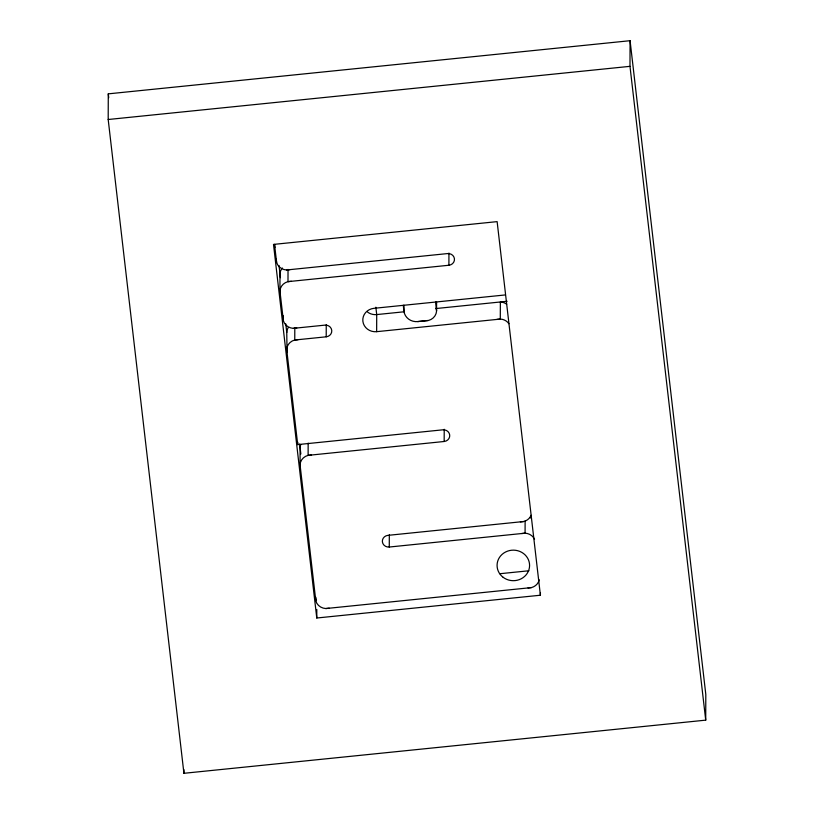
<?xml version="1.0" encoding="UTF-8"?>
<svg xmlns="http://www.w3.org/2000/svg" width="814" height="814" viewBox="0 0 814 814"><rect width="100%" height="100%" fill="white"/><g stroke="black" fill="none" stroke-linecap="round" stroke-linejoin="round"><path stroke-width="1.22" d="M108.191 119.505L108.282 93.854L630.077 40.7L705.809 694.495L705.718 720.146L183.923 773.3L108.191 119.505L629.985 66.341L630.077 40.7M183.923 773.3L183.933 769.637M283.384 315.873L283.374 320.757A10.928 10.267 0.2 0 0 293.386 328.347L296.774 328.001M285.765 323.84L286.752 332.346L287.057 352.615M288.034 269.434L287.993 281.644A10.928 10.267 0.2 0 0 279.935 291.046L280.301 294.241M294.8 327.808L294.76 340.018A10.928 10.267 0.2 0 0 286.691 349.42L297.71 444.607L442.826 429.823A6.247 5.871 0.2 0 1 449.704 435.022A6.247 5.871 0.2 0 1 444.169 441.493L308.119 455.352L308.16 443.142M297.71 444.607L297.721 442.165M315.832 597.293L315.822 600.956A10.928 10.267 0.2 0 0 325.834 608.546L329.232 608.2M540.415 592.785L540.404 595.227L316.778 618.009L316.809 609.462M298.127 339.672L294.729 340.018L326.211 336.813L326.251 324.603M506.674 304.243A10.928 10.267 0.2 0 0 500.366 301.984L500.284 319.078L376.648 331.674L376.709 314.58L375.854 307.204M525.122 520.98L525.081 533.19L389.275 547.028L389.316 534.818M436.243 307.885L436.569 311.07A11.05 10.379 0.2 0 1 428.54 320.441L417.714 321.581A12.495 11.742 0.2 0 1 403.958 311.314L403.978 305.209M436.589 302.065L436.558 310.612L435.561 302.045M444.169 441.493L444.22 429.283M291.371 281.298L287.973 281.644L448.901 265.252L448.941 253.042M290.018 269.627L286.62 269.973A10.928 10.267 0.2 0 1 276.607 262.403L276.241 259.218M496.906 319.424L500.305 319.078A10.928 10.267 0.2 0 1 508.913 323.718M531.094 515.262A10.928 10.267 0.2 0 1 523.748 521.52L520.36 521.866M521.713 533.536L525.101 533.19A10.928 10.267 0.2 0 1 534.533 539.244M539.234 579.792A10.928 10.267 0.2 0 1 531.41 587.596L528.011 587.952M286.64 269.973L447.547 253.581A6.247 5.871 0.2 0 1 454.436 258.781A6.247 5.871 0.2 0 1 448.901 265.252M505.382 294.933L373.941 308.323A12.495 11.742 0.2 0 0 362.871 321.265A12.495 11.742 0.2 0 0 376.648 331.674M404.466 311.752L376.709 314.58A12.495 11.742 0.2 0 1 367.531 312.057M435.999 308.537L507.132 301.292M293.406 328.347L324.857 325.142A6.247 5.871 0.2 0 1 331.746 330.342A6.247 5.871 0.2 0 1 326.211 336.813M417.714 321.581L428.072 320.533M523.728 521.52L387.922 535.358A6.247 5.871 0.2 0 0 382.387 541.829A6.247 5.871 0.2 0 0 389.275 547.028M499.918 573.717L528.917 570.767M325.854 608.546L531.379 587.606M311.487 455.016L308.089 455.362A10.928 10.267 0.2 0 0 300.051 464.763L300.417 467.948M274.888 247.537L274.522 244.353L276.607 262.383M629.985 66.341L705.718 720.146M540.404 595.227L497.13 221.632L273.504 244.414L316.778 618.009M403.266 305.342L403.958 311.314M279.009 265.476L280.423 277.686M299.684 444.037L300.844 453.988M108.282 93.854L108.72 97.639M315.456 597.791L315.832 600.976L300.051 464.784L300.112 447.69A10.928 10.267 0.2 0 1 300.814 444.525M282.997 317.592L283.374 320.787L279.935 291.066L279.985 273.972A10.918 10.256 0.2 0 1 282.387 268.02M286.752 332.326L286.752 332.346A10.928 10.267 0.2 0 1 288.187 327.727M530.056 517.439A10.928 10.267 0.2 0 1 531.471 518.355M503.154 577.319A16.249 15.263 0.2 0 0 529.395 567.755A16.249 15.263 0.2 0 0 507.458 551.18A16.249 15.263 0.2 0 0 503.154 577.319"/></g></svg>
